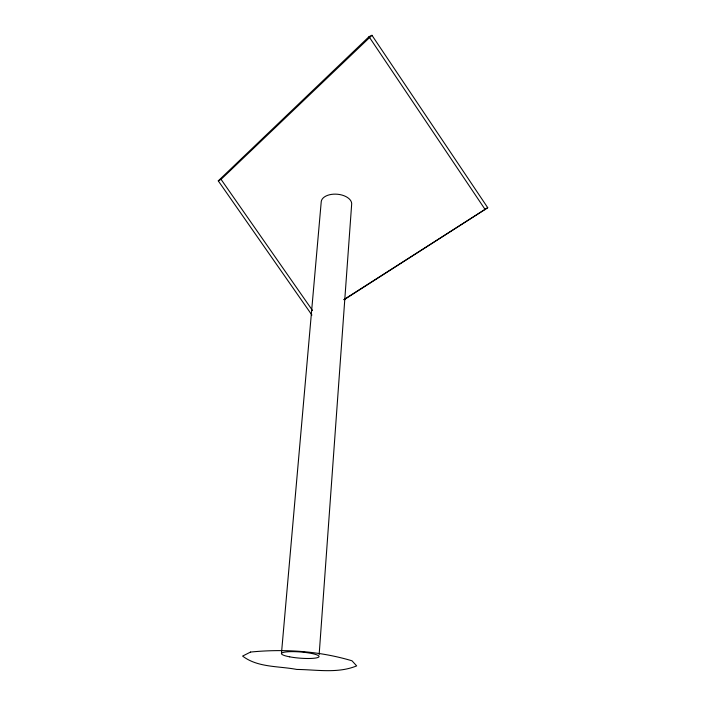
<?xml version="1.0" encoding="UTF-8"?>
<svg xmlns="http://www.w3.org/2000/svg" width="706" height="706" viewBox="0 0 706 706"><rect width="100%" height="100%" fill="white"/><g stroke="black" fill="none" stroke-linecap="round" stroke-linejoin="round"><path stroke-width="1.06" d="M319.156 654.541L351.623 204.758A15.285 8.851 4.6 0 0 337.803 194.274A15.285 8.851 4.6 0 0 321.248 201.563L281.447 653.509M311.928 315.07L218.269 180.868L369.017 36.694L371.956 35.3L487.731 207.696L344.14 299.706M218.269 180.868L221.049 179.359L371.956 35.3M343.848 299.618L487.731 207.696M221.049 179.359L312.511 310.481M369.017 36.694L485.225 209.638M250.559 652.053L242.599 656.077C257.796 667.752 278.817 665.961 296.794 669.447C316.623 669.632 337.777 673.7 356.662 665.89L351.985 660.79C319.28 651.038 284.447 648.699 250.559 652.053M289.681 656.836A18.859 3.106 4.5 0 0 318.997 656.748A18.859 3.106 4.5 0 0 292.046 651.638A18.859 3.106 4.5 0 0 289.681 656.836"/></g></svg>
